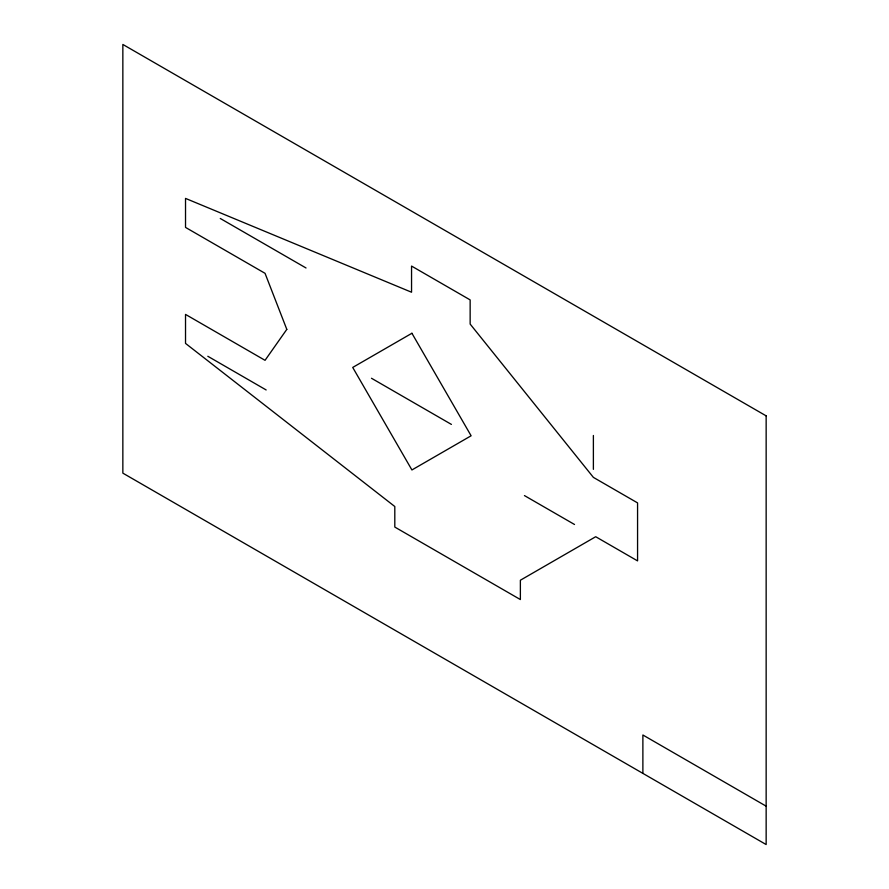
<?xml version="1.0" encoding="UTF-8"?>
<svg xmlns="http://www.w3.org/2000/svg" width="889" height="889" viewBox="0 0 889 889"><rect width="100%" height="100%" fill="white"/><g stroke="black" fill="none" stroke-linecap="round" stroke-linejoin="round"><path stroke-width="1.33" d="M220.272 218.472L306.027 267.978M371.491 378.269L451.412 424.409M524.443 495.584L574.516 524.488M207.815 356.267L266.155 389.96M766.151 806.167L642.88 734.992L642.88 773.386M593.385 435.488L593.385 469.348M286.803 329.375L265.044 360.323L185.523 314.406L185.523 343.398L394.805 506.519L394.805 527.066L520.376 599.553L520.376 580.228L595.708 536.723L637.569 560.892L637.569 502.896L593.385 477.382L470.148 324.063L470.148 299.904L411.551 266.067L411.551 292.225L185.523 198.403L185.523 227.406L265.044 273.323L286.803 329.375M411.918 333.264L352.722 367.435L411.918 469.959L471.114 435.788L411.918 333.264M766.151 415.863L122.849 44.45L122.849 473.137L766.151 844.55L766.151 415.863"/></g></svg>
